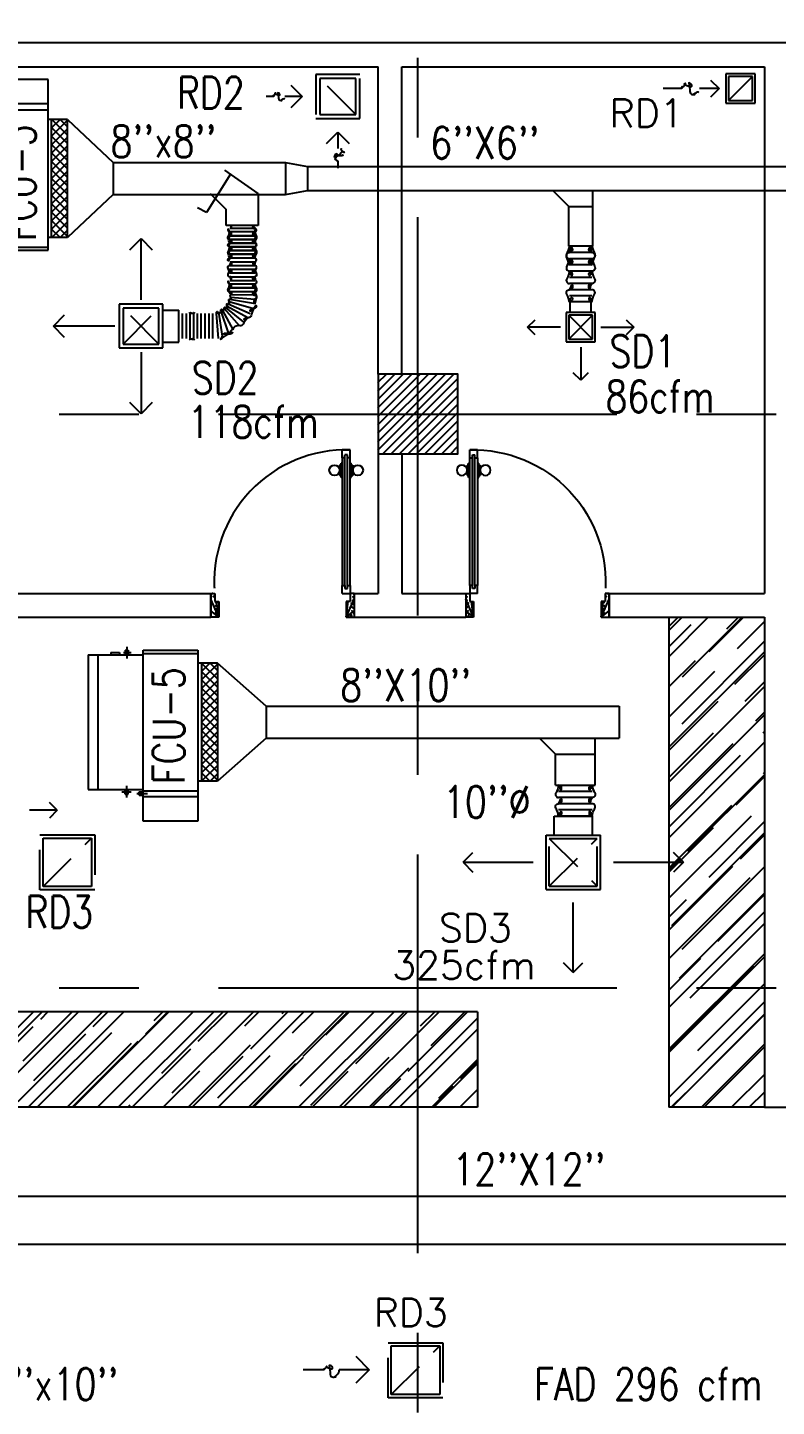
# Model space of a CAD drawing. Extents: x 417866029 to 417866302, y 43498040 to 43498122.
# Drawn here: x 417866052.28 to 417866056.98, y 43498054.86 to 43498063.51 of the extents above; entities that cross this region are included whole.
import ezdxf

# ---------------------------------------------------------------- set-up
doc = ezdxf.new("R2010")
doc.units = 0
doc.header["$MEASUREMENT"] = 0
doc.linetypes.add('CENTERX2', pattern=[4, 2.5, -0.5, 0.5, -0.5])
doc.linetypes.add('HIDDEN', pattern=[0.375, 0.25, -0.125])
doc.layers.get('0').update_dxf_attribs({"linetype": 'CONTINUOUS'})
for name, color, linetype in [('AXES', 11, 'CENTERX2'), ('COL', 7, 'CONTINUOUS'), ('COUNTER', 9, 'CONTINUOUS'), ('DOOR', 9, 'CONTINUOUS'), ('DUCT', 6, 'CONTINUOUS'), ('FCU', 6, 'CONTINUOUS'), ('HAT', 11, 'CONTINUOUS'), ('M-AC-FLEX', 7, 'CONTINUOUS'), ('M-EGU.', 2, 'CONTINUOUS'), ('M-TEXT', 2, 'CONTINUOUS'), ('WALL', 9, 'CONTINUOUS')]:
    doc.layers.add(name, color=color, linetype=linetype)
doc.styles.add('ROMANS', font='ROMANS.shx', dxfattribs={"width": 0.6})

# ---------------------------------------------------------------- blocks, each defined once
blk = doc.blocks.new('DOOR90')
at = {"layer": 'DOOR', "color": 7, "linetype": 'ByBlock'}
for p, q in [((-150, 0), (0, 0)), ((-150, 0), (-150, -25)), ((0, -50), (-113.7, 0)), ((0, -50), (-40.1, 0)), ((0, -50), (0, 0)), ((-1000, -25), (-1050, -25)), ((-1050, -75), (-1050, -25)), ((-1050, -25), (-1050, -75)), ((-1000, -75), (-1050, -75)), ((-1000, -42), (-1020, -42)), ((-1020, -42), (-1020, -58)), ((-1000, -58), (-1020, -58)), ((-1000, -25), (-1000, -42)), ((-1000, -58), (-1000, -75)), ((-877.6, -17.8), (-967.6, -17.8)), ((-967.6, -25), (-967.6, -17.8)), ((-967.6, -75), (-967.6, -82.2)), ((-877.6, -82.2), (-967.6, -82.2)), ((-955, -8.8), (-890.2, -8.8)), ((-955, -17.8), (-955, -8.8)), ((-955, -17.8), (-890.2, -17.8)), ((-955, -82.2), (-890.2, -82.2)), ((-955, -82.2), (-955, -91.2)), ((-890.2, -17.8), (-890.2, -8.8)), ((-890.2, -82.2), (-890.2, -91.2)), ((-877.6, -25), (-877.6, -17.8)), ((-877.6, -75), (-877.6, -82.2)), ((-200, -25), (-150, -25)), ((-200, -42), (-200, -25)), ((-180, -42), (-200, -42)), ((-200, -58), (-180, -58)), ((-200, -75), (-200, -58)), ((-150, -75), (-200, -75)), ((-180, -58), (-180, -42)), ((-150, -25), (-100, -25)), ((-150, -75), (-150, -25)), ((-100, -25), (-100, -50)), ((0, -50), (-100, -36.6)), ((-100, -50), (0, -50)), ((-955, -91.2), (-890.2, -91.2)), ((0, -850), (-113.7, -900)), ((-100, -875), (-100, -850)), ((0, -850), (-100, -863.4)), ((-100, -850), (0, -850)), ((0, -850), (-40.1, -900)), ((0, -850), (0, -900)), ((-150, -875), (-100, -875)), ((-150, -900), (-150, -875)), ((-150, -900), (0, -900)), ((0, -900), (-150, -900))]:
    blk.add_line(p, q, dxfattribs=at)
at = {"layer": 'DOOR', "linetype": 'ByBlock'}
for p, q in [((-200, -25), (-1000, -25)), ((-200, -42), (-1000, -42)), ((-200, -58), (-1000, -58)), ((-1000, -75), (-200, -75))]:
    blk.add_line(p, q, dxfattribs=at)
at = {"layer": 'DOOR', "color": 7, "linetype": 'ByBlock'}
for centre in [(-922.6, 23.5), (-922.6, -123.5)]:
    blk.add_circle(centre, 32.4, dxfattribs=at)
for centre, radius, start, end in [((0, -50), 154.4, 161.10529, 166.28577), ((0, -50), 94.4, 148.01819, 180), ((0, -50), 134.4, 158.15985, 169.28002), ((0, -50), 114.4, 154.08384, 167.37743), ((0, -50), 74.4, 137.77643, 180), ((0, -50), 54.4, 113.20738, 180), ((0, -50), 34.4, 90, 180), ((0, -50), 14.4, 90, 180), ((0, -850), 94.4, 180, 211.98181), ((0, -850), 74.4, 180, 222.22357), ((0, -850), 54.4, 180, 246.79262), ((0, -850), 34.4, 180, 270), ((0, -850), 14.4, 180, 270), ((0, -850), 154.4, 193.71423, 198.89471), ((0, -850), 134.4, 190.71998, 201.84015)]:
    blk.add_arc(centre, radius, start, end, dxfattribs=at)
at = {"layer": 'DOOR', "linetype": 'HIDDEN', "ltscale": 0.5}
blk.add_arc((-222.2, -50), 828.2, 178.27012, 275.00304, dxfattribs=at)
blk = doc.blocks.new('*X42')
at = {"color": 0}
for p, q in [((16890.5, -2466.6), (16943.5, -2413.6)), ((16890.5, -2519.6), (16990.5, -2419.6)), ((16990.5, -2512.5), (16891.6, -2413.6)), ((16990.5, -2459.4), (16944.6, -2413.6)), ((16990.5, -2565.5), (16890.5, -2465.5)), ((16890.5, -2572.6), (16990.5, -2472.6)), ((16990.5, -2618.5), (16890.5, -2518.5)), ((16890.5, -2625.7), (16990.5, -2525.7)), ((16990.5, -2671.6), (16890.5, -2571.6)), ((16890.5, -2678.7), (16990.5, -2578.7)), ((16990.5, -2724.6), (16890.5, -2624.6)), ((16890.5, -2731.7), (16990.5, -2631.7)), ((16990.5, -2777.6), (16890.5, -2677.6)), ((16890.5, -2784.8), (16990.5, -2684.8)), ((16990.5, -2830.7), (16890.5, -2730.7)), ((16890.5, -2837.8), (16990.5, -2737.8)), ((16990.5, -2883.7), (16890.5, -2783.7)), ((16890.5, -2890.8), (16990.5, -2790.8)), ((16990.5, -2936.7), (16890.5, -2836.7)), ((16890.5, -2943.9), (16990.5, -2843.9)), ((16990.5, -2989.8), (16890.5, -2889.8)), ((16890.5, -2996.9), (16990.5, -2896.9)), ((16990.5, -3042.8), (16890.5, -2942.8)), ((16890.5, -3049.9), (16990.5, -2949.9)), ((16990.5, -3095.8), (16890.5, -2995.8)), ((16890.5, -3103), (16990.5, -3003)), ((16990.5, -3148.9), (16890.5, -3048.9)), ((16943.5, -3154.9), (16890.5, -3101.9)), ((16891.5, -3154.9), (16990.5, -3056)), ((16944.6, -3154.9), (16990.5, -3109))]:
    blk.add_line(p, q, dxfattribs=at)
blk = doc.blocks.new('WHE06')
at = {"color": 3}
for p, q in [((689, 621.5), (346.1, 621.5)), ((346.1, 621.5), (346.1, 469.1)), ((689, 469.1), (689, 621.5)), ((212.3, 437.2), (269.1, 437.2)), ((232.1, 452.2), (232.1, 422.2)), ((232.1, 452.2), (252.1, 452.2)), ((242.1, 472.2), (242.1, 399.5)), ((252.1, 452.2), (252.1, 422.2)), ((305, 447.6), (373.3, 447.6)), ((321.1, 457.6), (321.1, 437.6)), ((321.1, 457.6), (346.1, 457.6)), ((321.1, 437.6), (346.1, 437.6)), ((60.3, -422.2), (60.3, 422.2)), ((346.1, 430.4), (689, 430.4)), ((811.2, 370.7), (689, 370.7)), ((711.2, -370.7), (711.2, 370.7)), ((811.2, -370.7), (811.2, 370.7)), ((141.6, -437.2), (141.6, -422.2)), ((196.6, -437.2), (196.6, -422.2)), ((232.1, -452.2), (232.1, -422.2)), ((242.1, -472.2), (242.1, -399.5)), ((252.1, -452.2), (252.1, -422.2)), ((346.1, -430.4), (689, -430.4)), ((811.2, -370.7), (689, -370.7)), ((141.6, -437.2), (196.6, -437.2)), ((221.4, -437.2), (269.1, -437.2)), ((232.1, -452.2), (252.1, -452.2))]:
    blk.add_line(p, q, dxfattribs=at)
at = {"color": 6}
for p, q in [((346.1, 469.1), (346.1, -450.8)), ((689, 469.1), (346.1, 469.1)), ((689, -450.8), (689, 469.1)), ((0, -422.2), (0, 422.2)), ((0, 422.2), (346.1, 422.2)), ((0, -422.2), (346.1, -422.2)), ((346.1, -450.8), (689, -450.8))]:
    blk.add_line(p, q, dxfattribs=at)
at = {"color": 11}
blk.add_blockref('*X42', (-16179.3, 2784.3), dxfattribs=at)
blk = doc.blocks.new('*X103')
at = {"color": 0}
for p, q in [((38539.2, 132672.8), (39016.1, 133149.7)), ((38539.2, 132725.8), (38963.1, 133149.7)), ((38539.2, 132778.9), (38910.1, 133149.7)), ((38539.2, 132831.9), (38857, 133149.7)), ((38539.2, 132884.9), (38804, 133149.7)), ((38539.2, 132938), (38751, 133149.7)), ((38539.2, 132991), (38697.9, 133149.7)), ((38539.2, 133044), (38644.9, 133149.7)), ((38539.2, 133097.1), (38591.9, 133149.7)), ((38569.2, 132649.7), (39039.2, 133119.8)), ((38622.2, 132649.7), (39039.2, 133066.7)), ((38675.2, 132649.7), (39039.2, 133013.7)), ((38728.3, 132649.7), (39039.2, 132960.7)), ((38781.3, 132649.7), (39039.2, 132907.6)), ((38834.3, 132649.7), (39039.2, 132854.6)), ((38887.4, 132649.7), (39039.2, 132801.6)), ((38940.4, 132649.7), (39039.2, 132748.5)), ((38993.4, 132649.7), (39039.2, 132695.5))]:
    blk.add_line(p, q, dxfattribs=at)
blk = doc.blocks.new('COL50')
at = {"layer": 'COL'}
blk.add_lwpolyline([(-250, 250), (-250, -250), (250, -250), (250, 250)], close=True, dxfattribs=at)

msp = doc.modelspace()

# ---------------------------------------------------------------- hatches: boundary and pattern name
at = {"layer": 'COUNTER', "linetype": 'ByBlock'}
h = msp.add_hatch(dxfattribs=at)
h.set_pattern_fill('AR-RROOF', color=11, scale=0.2, angle=45, style=0)
h.set_pattern_definition([(45, (417866015.94447, 43497928.18668), (0.16970563, 0.45254834), [3, -0.4, 1, -0.2]), (45, (417866016.06185, 43497928.44548), (-0.32951176, 0.04666905), [0.6, -0.066, 1.2, -0.15]), (45, (417866015.89497, 43497928.3776), (0.64063874, 0.83014336), [1.6, -0.28, 0.8, -0.2])])
h.paths.add_polyline_path([(417866051.3337, 43498057.3364), (417866051.9337, 43498056.7364), (417866055.1087, 43498056.7364), (417866055.1087, 43498057.3364), (417866052.1822, 43498057.3364), (417866051.9337, 43498057.5849), (417866051.9337, 43498058.6114), (417866051.3337, 43498058.6114)])
h.paths.add_polyline_path([(417866056.9087, 43498059.8114), (417866056.3087, 43498059.8114), (417866056.3087, 43498056.7364), (417866056.9087, 43498056.7364)])

# ---------------------------------------------------------------- linework, layer by layer
at = {"layer": 'AXES'}
for p, q in [((417866054.7337, 43498039.8221), (417866054.7337, 43498118.2996)), ((417866029.4822, 43498061.0864), (417866098.5737, 43498061.0864)), ((417866029.4822, 43498057.4864), (417866098.5737, 43498057.4864))]:
    msp.add_line(p, q, dxfattribs=at)
at = {"layer": 'COUNTER', "linetype": 'ByBlock'}
for p, q in [((417866056.3087, 43498059.8114), (417866056.3087, 43498056.7364)), ((417866055.1087, 43498057.3364), (417866052.1822, 43498057.3364)), ((417866055.1087, 43498057.3364), (417866055.1087, 43498056.7364)), ((417866055.1087, 43498056.7364), (417866051.9337, 43498056.7364)), ((417866056.9087, 43498056.7364), (417866056.3087, 43498056.7364))]:
    msp.add_line(p, q, dxfattribs=at)
at = {"layer": 'DUCT', "linetype": 'ByBlock'}
for p, q in [((417866052.5351, 43498062.9358), (417866052.8215, 43498062.6651)), ((417866052.8215, 43498062.6651), (417866053.9021, 43498062.6651)), ((417866052.8215, 43498062.6651), (417866052.8215, 43498062.4651)), ((417866053.9021, 43498062.6651), (417866053.9021, 43498062.4651)), ((417866053.9021, 43498062.6651), (417866054.0415, 43498062.6401)), ((417866053.5581, 43498062.5912), (417866053.4079, 43498062.3519)), ((417866053.7312, 43498062.47), (417866053.5213, 43498062.617)), ((417866054.0415, 43498062.6401), (417866058.4203, 43498062.6401)), ((417866054.0415, 43498062.6401), (417866054.0415, 43498062.4901)), ((417866053.9021, 43498062.4651), (417866054.0415, 43498062.4901)), ((417866054.0415, 43498062.4901), (417866058.4203, 43498062.4901)), ((417866055.5803, 43498062.4901), (417866055.6803, 43498062.3901)), ((417866055.8303, 43498062.4901), (417866055.8303, 43498062.1396)), ((417866052.8215, 43498062.4651), (417866052.5351, 43498062.1944)), ((417866052.8215, 43498062.4651), (417866053.9021, 43498062.4651)), ((417866053.4312, 43498062.47), (417866053.5312, 43498062.37)), ((417866053.7312, 43498062.47), (417866053.7312, 43498062.27)), ((417866055.6803, 43498062.1396), (417866055.6803, 43498062.3901)), ((417866055.6803, 43498062.3901), (417866055.8303, 43498062.3901)), ((417866053.4079, 43498062.3519), (417866053.3515, 43498062.3807)), ((417866053.4079, 43498062.3519), (417866053.4079, 43498062.3519)), ((417866053.5312, 43498062.27), (417866053.5312, 43498062.37)), ((417866053.7312, 43498062.27), (417866053.5312, 43498062.27)), ((417866055.8303, 43498062.1396), (417866055.6803, 43498062.1396)), ((417866053.7814, 43498059.2533), (417866053.4757, 43498059.524)), ((417866053.7814, 43498059.2533), (417866055.9971, 43498059.2533)), ((417866053.7814, 43498059.2533), (417866053.7814, 43498059.0533)), ((417866055.9971, 43498059.2533), (417866055.9971, 43498059.0533)), ((417866053.7814, 43498059.0533), (417866053.4757, 43498058.7827)), ((417866053.7814, 43498059.0533), (417866055.9971, 43498059.0533)), ((417866050.8114, 43498056.1779), (417866059.9925, 43498056.1779)), ((417866050.8114, 43498055.8779), (417866059.9925, 43498055.8779))]:
    msp.add_line(p, q, dxfattribs=at)
at = {"layer": 'DUCT'}
for p, q in [((417866055.4969, 43498059.0533), (417866055.5969, 43498058.9533)), ((417866055.8469, 43498058.7579), (417866055.8469, 43498059.0533)), ((417866055.5969, 43498058.7579), (417866055.5969, 43498058.9533)), ((417866055.5969, 43498058.9533), (417866055.8469, 43498058.9533)), ((417866055.5969, 43498058.7579), (417866055.8469, 43498058.7579))]:
    msp.add_line(p, q, dxfattribs=at)
at = {"layer": 'M-AC-FLEX', "color": 11}
for p, q in [((417866053.5527, 43498062.2525), (417866053.7097, 43498062.2525)), ((417866053.7099, 43498062.2294), (417866053.5529, 43498062.2294)), ((417866053.5527, 43498062.159), (417866053.7097, 43498062.159)), ((417866053.5527, 43498062.136), (417866053.7097, 43498062.136)), ((417866053.5529, 43498062.206), (417866053.7099, 43498062.206)), ((417866053.7099, 43498062.206), (417866053.5529, 43498062.206)), ((417866053.5529, 43498062.206), (417866053.7099, 43498062.206)), ((417866053.5529, 43498062.1825), (417866053.7099, 43498062.1825)), ((417866053.5529, 43498062.1825), (417866053.7099, 43498062.1825)), ((417866053.7099, 43498062.1825), (417866053.5529, 43498062.1825)), ((417866053.7099, 43498062.159), (417866053.5529, 43498062.159)), ((417866053.7099, 43498062.136), (417866053.5529, 43498062.136)), ((417866053.5527, 43498062.0425), (417866053.7097, 43498062.0425)), ((417866053.5529, 43498062.1125), (417866053.7099, 43498062.1125)), ((417866053.5529, 43498062.1125), (417866053.7099, 43498062.1125)), ((417866053.7099, 43498062.1125), (417866053.5529, 43498062.1125)), ((417866053.5529, 43498062.0891), (417866053.7099, 43498062.0891)), ((417866053.7099, 43498062.0891), (417866053.5529, 43498062.0891)), ((417866053.5529, 43498062.0891), (417866053.7099, 43498062.0891)), ((417866053.7099, 43498062.0656), (417866053.5529, 43498062.0656)), ((417866055.8258, 43498062.1006), (417866055.6848, 43498062.1006)), ((417866055.8258, 43498062.0616), (417866055.6848, 43498062.0616)), ((417866053.5527, 43498062.0191), (417866053.7097, 43498062.0191)), ((417866053.5527, 43498061.9956), (417866053.7097, 43498061.9956)), ((417866053.5527, 43498061.9956), (417866053.7097, 43498061.9956)), ((417866053.5527, 43498061.9956), (417866053.7097, 43498061.9956)), ((417866053.5527, 43498061.9956), (417866053.7097, 43498061.9956)), ((417866053.5527, 43498061.9722), (417866053.7097, 43498061.9722)), ((417866053.5527, 43498061.9722), (417866053.7097, 43498061.9722)), ((417866053.5527, 43498061.9722), (417866053.7097, 43498061.9722)), ((417866053.5527, 43498061.9722), (417866053.7097, 43498061.9722)), ((417866055.8258, 43498062.0226), (417866055.6848, 43498062.0226)), ((417866055.8258, 43498061.9836), (417866055.6848, 43498061.9836)), ((417866053.5527, 43498061.9487), (417866053.7097, 43498061.9487)), ((417866053.5527, 43498061.9252), (417866053.7097, 43498061.9252)), ((417866053.7099, 43498061.9022), (417866053.5529, 43498061.9022)), ((417866053.5529, 43498061.8787), (417866053.7099, 43498061.8787)), ((417866053.7099, 43498061.8787), (417866053.5529, 43498061.8787)), ((417866055.8258, 43498061.9446), (417866055.6848, 43498061.9446)), ((417866055.8258, 43498061.9062), (417866055.6848, 43498061.9062)), ((417866055.8258, 43498061.9062), (417866055.6848, 43498061.9062)), ((417866055.8258, 43498061.8672), (417866055.6848, 43498061.8672)), ((417866055.8258, 43498061.8672), (417866055.6848, 43498061.8672)), ((417866053.5441, 43498061.7792), (417866053.682, 43498061.7185)), ((417866053.5495, 43498061.7938), (417866053.7025, 43498061.748)), ((417866053.5525, 43498061.8084), (417866053.7138, 43498061.7814)), ((417866053.5529, 43498061.8553), (417866053.7099, 43498061.8553)), ((417866053.5575, 43498061.8208), (417866053.7099, 43498061.8083)), ((417866053.7099, 43498061.8318), (417866053.5595, 43498061.8339)), ((417866055.8258, 43498061.8289), (417866055.6848, 43498061.8289)), ((417866055.8258, 43498061.7899), (417866055.6848, 43498061.7899)), ((417866053.2337, 43498061.5602), (417866053.2337, 43498061.7172)), ((417866053.2572, 43498061.5602), (417866053.2572, 43498061.7172)), ((417866053.2807, 43498061.5602), (417866053.2807, 43498061.7172)), ((417866053.3041, 43498061.5602), (417866053.3041, 43498061.7172)), ((417866053.3041, 43498061.5602), (417866053.3041, 43498061.7172)), ((417866053.3276, 43498061.5602), (417866053.3276, 43498061.7172)), ((417866053.3276, 43498061.5602), (417866053.3276, 43498061.7172)), ((417866053.3511, 43498061.5602), (417866053.3511, 43498061.7172)), ((417866053.3745, 43498061.5602), (417866053.3745, 43498061.7172)), ((417866053.3976, 43498061.7174), (417866053.3976, 43498061.5604)), ((417866053.421, 43498061.7174), (417866053.421, 43498061.5604)), ((417866053.4445, 43498061.7174), (417866053.4445, 43498061.5604)), ((417866053.468, 43498061.7174), (417866053.48, 43498061.5612)), ((417866053.4835, 43498061.7251), (417866053.5056, 43498061.5752)), ((417866053.4963, 43498061.7323), (417866053.5447, 43498061.5897)), ((417866053.5057, 43498061.7403), (417866053.575, 43498061.6139)), ((417866053.5174, 43498061.7484), (417866053.6124, 43498061.6426)), ((417866053.5286, 43498061.7542), (417866053.6365, 43498061.6661)), ((417866053.5369, 43498061.764), (417866053.6665, 43498061.6919)), ((417866055.8274, 43498058.7189), (417866055.6164, 43498058.7189)), ((417866055.8274, 43498058.6806), (417866055.6164, 43498058.6806)), ((417866055.8274, 43498058.6806), (417866055.6164, 43498058.6806)), ((417866055.8274, 43498058.6416), (417866055.6164, 43498058.6416)), ((417866055.8274, 43498058.6416), (417866055.6164, 43498058.6416)), ((417866055.8274, 43498058.6033), (417866055.6164, 43498058.6033)), ((417866055.8274, 43498058.5643), (417866055.6164, 43498058.5643))]:
    msp.add_line(p, q, dxfattribs=at)
at = {"layer": 'M-AC-FLEX'}
for points in [[(417866053.5529, 43498062.2294, -0.999838), (417866053.5525, 43498062.2525)], [(417866053.5529, 43498062.2294, -1), (417866053.5529, 43498062.206, 1), (417866053.5529, 43498062.1825)], [(417866053.5629, 43498062.27, -0.574233), (417866053.5527, 43498062.2525, 0.008922), (417866053.5523, 43498062.2525)], [(417866053.5525, 43498062.2294, 0.004461), (417866053.5527, 43498062.2294)], [(417866053.6995, 43498062.27, 0.574233), (417866053.7097, 43498062.2525, -1.018005), (417866053.7097, 43498062.2294)], [(417866053.7099, 43498062.206, -1), (417866053.7099, 43498062.2294)], [(417866053.7099, 43498062.2294, 1), (417866053.7099, 43498062.206, -1), (417866053.7099, 43498062.1825)], [(417866053.5529, 43498062.206, 1), (417866053.5529, 43498062.1825)], [(417866053.5529, 43498062.1825, -1), (417866053.5529, 43498062.206)], [(417866053.5529, 43498062.159, 1), (417866053.5529, 43498062.1825, -1), (417866053.5529, 43498062.206)], [(417866053.5529, 43498062.136, -0.999838), (417866053.5525, 43498062.159)], [(417866053.5529, 43498062.159, 0.999838), (417866053.5525, 43498062.136)], [(417866053.5529, 43498062.136, -1), (417866053.5529, 43498062.1125, 1), (417866053.5529, 43498062.0891)], [(417866053.5527, 43498062.1825, -0.998256), (417866053.5527, 43498062.159, 0.008922), (417866053.5523, 43498062.159)], [(417866053.5527, 43498062.1125, 0.998256), (417866053.5527, 43498062.136, -0.008922), (417866053.5523, 43498062.136)], [(417866053.5525, 43498062.159, -0.004461), (417866053.5527, 43498062.159)], [(417866053.5525, 43498062.136, 0.004461), (417866053.5527, 43498062.136)], [(417866053.7097, 43498062.1825, 0.998256), (417866053.7097, 43498062.159, -1.018005), (417866053.7097, 43498062.136)], [(417866053.7097, 43498062.1125, -0.998256), (417866053.7097, 43498062.136, 1.018005), (417866053.7097, 43498062.159)], [(417866053.7099, 43498062.159, -1), (417866053.7099, 43498062.1825, 1), (417866053.7099, 43498062.206)], [(417866053.7099, 43498062.1825, 1), (417866053.7099, 43498062.159)], [(417866053.7099, 43498062.1125, -1), (417866053.7099, 43498062.136)], [(417866053.7099, 43498062.136, 1), (417866053.7099, 43498062.1125, -1), (417866053.7099, 43498062.0891)], [(417866053.7099, 43498062.206, -1), (417866053.7099, 43498062.1825)], [(417866053.7099, 43498062.1825, 1), (417866053.7099, 43498062.206)], [(417866053.7099, 43498062.1825, 1), (417866053.7099, 43498062.206)], [(417866053.7099, 43498062.206, -1), (417866053.7099, 43498062.1825)], [(417866055.6848, 43498062.1396, -1), (417866055.6848, 43498062.1006, 1), (417866055.6848, 43498062.0616)], [(417866055.6848, 43498062.1006, 1), (417866055.6848, 43498062.1396, -0.000001), (417866055.6848, 43498062.1396, -0.000001)], [(417866055.8258, 43498062.1396, 1), (417866055.8258, 43498062.1006, -1), (417866055.8258, 43498062.0616)], [(417866055.8258, 43498062.1006, -1), (417866055.8258, 43498062.1396, 0.017399), (417866055.8272, 43498062.1396, 0.017399)], [(417866053.5527, 43498061.9722, 1), (417866053.5527, 43498061.9956, -1), (417866053.5527, 43498062.0191, 1), (417866053.5527, 43498062.0425, -0.008922), (417866053.5523, 43498062.0425, -0.008922)], [(417866053.5529, 43498062.0891, -1), (417866053.5529, 43498062.1125)], [(417866053.5529, 43498062.0656, 1), (417866053.5529, 43498062.0891, -1), (417866053.5529, 43498062.1125)], [(417866053.5529, 43498062.1125, 1), (417866053.5529, 43498062.0891)], [(417866053.5529, 43498062.0656, 0.999838), (417866053.5525, 43498062.0425)], [(417866053.5525, 43498062.0656, -0.004461), (417866053.5527, 43498062.0656)], [(417866053.7097, 43498061.9722, -1), (417866053.7097, 43498061.9956, 1), (417866053.7097, 43498062.0191, -1), (417866053.7097, 43498062.0425, 1.018005), (417866053.7097, 43498062.0656)], [(417866053.7099, 43498062.0656, -1), (417866053.7099, 43498062.0891, 1), (417866053.7099, 43498062.1125)], [(417866053.7099, 43498062.0891, 1), (417866053.7099, 43498062.0656)], [(417866053.7099, 43498062.0891, 1), (417866053.7099, 43498062.1125)], [(417866053.7099, 43498062.1125, -1), (417866053.7099, 43498062.0891)], [(417866053.7099, 43498062.1125, -1), (417866053.7099, 43498062.0891)], [(417866053.7099, 43498062.0891, 1), (417866053.7099, 43498062.1125)], [(417866055.6848, 43498062.0226, 1), (417866055.6848, 43498062.0616, -1), (417866055.6848, 43498062.1006)], [(417866055.6848, 43498062.0616, -1), (417866055.6848, 43498062.0226, 1), (417866055.6848, 43498061.9836, -1), (417866055.6848, 43498061.9446, 1.018005), (417866055.6848, 43498061.9062)], [(417866055.8258, 43498062.0226, -1), (417866055.8258, 43498062.0616, 1), (417866055.8258, 43498062.1006)], [(417866055.8258, 43498062.0616, 1), (417866055.8258, 43498062.0226, -1), (417866055.8258, 43498061.9836, 1), (417866055.8258, 43498061.9446, -1.018005), (417866055.8258, 43498061.9062)], [(417866053.5527, 43498061.9722, 1), (417866053.5527, 43498061.9956, -0.67797), (417866053.5446, 43498062.0159, -0.67797)], [(417866053.5527, 43498061.9956, -1), (417866053.5527, 43498061.9722, 1), (417866053.5527, 43498061.9487, -1), (417866053.5527, 43498061.9252, 0.008922), (417866053.5523, 43498061.9252, 0.008922)], [(417866053.5527, 43498061.9956, -1), (417866053.5527, 43498061.9722, 0.67797), (417866053.5446, 43498061.9519, 0.67797)], [(417866053.5527, 43498061.9722, 1), (417866053.5527, 43498061.9956, -0.204245), (417866053.5442, 43498061.9992, -0.204245)], [(417866053.5442, 43498061.9992, 0.204245), (417866053.5527, 43498061.9956)], [(417866053.5527, 43498061.9722, 1), (417866053.5527, 43498061.9956, -0.204245), (417866053.5442, 43498061.9992, -0.204245)], [(417866053.5442, 43498061.9992, 0.204245), (417866053.5527, 43498061.9956)], [(417866053.5527, 43498061.9956, -1), (417866053.5527, 43498061.9722, 0.204245), (417866053.5442, 43498061.9686, 0.204245)], [(417866053.5527, 43498061.9956, -1), (417866053.5527, 43498061.9722, 0.204245), (417866053.5442, 43498061.9686, 0.204245)], [(417866053.5442, 43498061.9686, -0.204245), (417866053.5527, 43498061.9722)], [(417866053.5442, 43498061.9686, -0.204245), (417866053.5527, 43498061.9722)], [(417866053.7097, 43498061.9722, -1), (417866053.7097, 43498061.9956, 0.67797), (417866053.7178, 43498062.0159, 0.67797)], [(417866053.7097, 43498061.9722, -1), (417866053.7097, 43498061.9956, 0.204245), (417866053.7182, 43498061.9992, 0.204245)], [(417866053.7097, 43498061.9722, -1), (417866053.7097, 43498061.9956, 0.204245), (417866053.7182, 43498061.9992, 0.204245)], [(417866053.7097, 43498061.9956, 1), (417866053.7097, 43498061.9722, -1), (417866053.7097, 43498061.9487, 1), (417866053.7097, 43498061.9252, -1.018005), (417866053.7097, 43498061.9022)], [(417866053.7097, 43498061.9956, 1), (417866053.7097, 43498061.9722, -0.204245), (417866053.7182, 43498061.9686, -0.204245)], [(417866053.7097, 43498061.9956, 1), (417866053.7097, 43498061.9722, -0.204245), (417866053.7182, 43498061.9686, -0.204245)], [(417866053.7097, 43498061.9956, 1), (417866053.7097, 43498061.9722, -0.67797), (417866053.7178, 43498061.9519, -0.67797)], [(417866053.7182, 43498061.9992, -0.204245), (417866053.7097, 43498061.9956)], [(417866053.7182, 43498061.9992, -0.204245), (417866053.7097, 43498061.9956)], [(417866053.7182, 43498061.9686, 0.204245), (417866053.7097, 43498061.9722)], [(417866053.7182, 43498061.9686, 0.204245), (417866053.7097, 43498061.9722)], [(417866053.5529, 43498061.9022, -0.999838), (417866053.5525, 43498061.9252)], [(417866053.5529, 43498061.9022, -1), (417866053.5529, 43498061.8787, 1), (417866053.5529, 43498061.8553)], [(417866053.5595, 43498061.8339, 0.736653), (417866053.5529, 43498061.8553, -1), (417866053.5529, 43498061.8787)], [(417866053.5529, 43498061.8787, 1), (417866053.5529, 43498061.8553)], [(417866053.5525, 43498061.9022, 0.004461), (417866053.5527, 43498061.9022)], [(417866053.7099, 43498061.8787, -1), (417866053.7099, 43498061.9022)], [(417866053.7099, 43498061.9022, 1), (417866053.7099, 43498061.8787, -1), (417866053.7099, 43498061.8553)], [(417866053.7099, 43498061.8318, -1), (417866053.7099, 43498061.8553, 1), (417866053.7099, 43498061.8787)], [(417866053.7099, 43498061.8787, -1), (417866053.7099, 43498061.8553)], [(417866053.7099, 43498061.8553, 1), (417866053.7099, 43498061.8787)], [(417866055.6848, 43498061.7899, 1), (417866055.6848, 43498061.8289, -1.018005), (417866055.6848, 43498061.8672)], [(417866055.8258, 43498061.7899, -1), (417866055.8258, 43498061.8289, 1.018005), (417866055.8258, 43498061.8672)], [(417866053.5369, 43498061.764, -0.850272), (417866053.541, 43498061.7798, 1.072461), (417866053.5479, 43498061.7947)], [(417866053.5479, 43498061.7947, -0.78893), (417866053.5532, 43498061.8084, 1.030272), (417866053.5575, 43498061.8208)], [(417866053.5529, 43498061.8553, -0.606794), (417866053.5625, 43498061.8368, -0.606794)], [(417866053.5575, 43498061.8208, -0.635837), (417866053.5595, 43498061.8339, -0.724161)], [(417866053.7099, 43498061.8553, 1), (417866053.7099, 43498061.8318, -1), (417866053.7099, 43498061.8083)], [(417866053.7099, 43498061.8553, 0.606794), (417866053.7003, 43498061.8368, 0.606794)], [(417866053.7025, 43498061.748, 0.665042), (417866053.7138, 43498061.7814)], [(417866053.7135, 43498061.7814, -0.575939), (417866053.7099, 43498061.8083, 1), (417866053.7099, 43498061.8318)], [(417866053.2337, 43498061.7172, -1.018005), (417866053.2568, 43498061.7172)], [(417866053.3276, 43498061.7172, -1), (417866053.3041, 43498061.7172, 1), (417866053.2807, 43498061.7172, -1), (417866053.2572, 43498061.7172, 1.018005), (417866053.2342, 43498061.7172)], [(417866053.3276, 43498061.7172, -1), (417866053.3041, 43498061.7172, 0.204245), (417866053.3005, 43498061.7257, 0.204245)], [(417866053.3005, 43498061.7257, -0.204245), (417866053.3041, 43498061.7172)], [(417866053.3041, 43498061.7172, 1), (417866053.3276, 43498061.7172, -1), (417866053.3511, 43498061.7172, 1), (417866053.3745, 43498061.7172, -1.018005), (417866053.3976, 43498061.7172)], [(417866053.3041, 43498061.7172, 1), (417866053.3276, 43498061.7172, -0.204245), (417866053.3312, 43498061.7257, -0.204245)], [(417866053.3312, 43498061.7257, 0.204245), (417866053.3276, 43498061.7172)], [(417866053.3976, 43498061.7174, 1), (417866053.421, 43498061.7174, -1), (417866053.4445, 43498061.7174)], [(417866053.421, 43498061.7174, -1), (417866053.3976, 43498061.7174)], [(417866053.4445, 43498061.7174, 1), (417866053.421, 43498061.7174)], [(417866053.4445, 43498061.7174, 0.987495), (417866053.468, 43498061.7171, 0.606794)], [(417866053.468, 43498061.7171, -0.879519), (417866053.4835, 43498061.7251, 1.034976), (417866053.4963, 43498061.7323)], [(417866053.4963, 43498061.7323, -1.125229), (417866053.5057, 43498061.7403, 1.12511), (417866053.5167, 43498061.7497, 0.893954)], [(417866053.5167, 43498061.7497, -0.698197), (417866053.5286, 43498061.7542, 1.180405), (417866053.5369, 43498061.764)], [(417866053.7025, 43498061.748, 0.652763), (417866053.682, 43498061.7185, -0.764077), (417866053.6665, 43498061.6919, 0.428567), (417866053.6365, 43498061.6661, -0.696093), (417866053.6124, 43498061.6426)], [(417866053.5447, 43498061.5897, 0.604437), (417866053.575, 43498061.6139, -0.497993), (417866053.6124, 43498061.6426)], [(417866053.2568, 43498061.5604, -0.999838), (417866053.2337, 43498061.56)], [(417866053.2337, 43498061.5602, 0.008922), (417866053.2337, 43498061.5598)], [(417866053.2342, 43498061.5604, 0.999838), (417866053.2572, 43498061.56)], [(417866053.3276, 43498061.5602, 1), (417866053.3041, 43498061.5602, -1), (417866053.2807, 43498061.5602, 1), (417866053.2572, 43498061.5602, -0.008922), (417866053.2572, 43498061.5598, -0.008922)], [(417866053.3276, 43498061.5602, 1), (417866053.3041, 43498061.5602, -0.204245), (417866053.3005, 43498061.5517, -0.204245)], [(417866053.3005, 43498061.5517, 0.204245), (417866053.3041, 43498061.5602)], [(417866053.3041, 43498061.5602, -1), (417866053.3276, 43498061.5602, 1), (417866053.3511, 43498061.5602, -1), (417866053.3745, 43498061.5602, 0.008922), (417866053.3745, 43498061.5598, 0.008922)], [(417866053.3041, 43498061.5602, -1), (417866053.3276, 43498061.5602, 0.204245), (417866053.3312, 43498061.5517, 0.204245)], [(417866053.3312, 43498061.5517, -0.204245), (417866053.3276, 43498061.5602)], [(417866053.3976, 43498061.5604, -0.999838), (417866053.3745, 43498061.56)], [(417866053.3976, 43498061.5604, -1), (417866053.421, 43498061.5604, 1), (417866053.4445, 43498061.5604)], [(417866053.3976, 43498061.56, 0.004461), (417866053.3976, 43498061.5602)], [(417866053.48, 43498061.5612, 0.661578), (417866053.4445, 43498061.5604, -1), (417866053.421, 43498061.5604)], [(417866053.5448, 43498061.5893, 0.562442), (417866053.5056, 43498061.5752, -0.803591), (417866053.48, 43498061.5612)], [(417866055.6164, 43498058.7579, 0.000219), (417866055.6164, 43498058.7579, -1), (417866055.6164, 43498058.7189, 1.018005), (417866055.6164, 43498058.6806)], [(417866055.8274, 43498058.7579, 1), (417866055.8274, 43498058.7189, -1.018005), (417866055.8274, 43498058.6806)], [(417866055.6164, 43498058.5643, 1), (417866055.6164, 43498058.6033, -1.018005), (417866055.6164, 43498058.6416)], [(417866055.8274, 43498058.5643, -1), (417866055.8274, 43498058.6033, 1.018005), (417866055.8274, 43498058.6416)]]:
    msp.add_lwpolyline(points, format="xyb", dxfattribs=at)
for centre, start, end in [((417866055.6849, 43498061.8867), 298.43137, 90.01777), ((417866055.6849, 43498061.8867), 298.43137, 90.01777), ((417866055.6849, 43498061.8867), 269.98223, 61.56863), ((417866055.6849, 43498061.8867), 269.98223, 61.56863), ((417866055.8258, 43498061.8867), 90, 241.56864), ((417866055.8258, 43498061.8867), 118.43136, 270), ((417866055.6164, 43498058.6611), 298.43137, 90.01777), ((417866055.6164, 43498058.6611), 298.43137, 90.01777), ((417866055.6164, 43498058.6611), 269.98223, 61.56863), ((417866055.6164, 43498058.6611), 269.98223, 61.56863), ((417866055.8274, 43498058.6611), 90, 241.56864), ((417866055.8274, 43498058.6611), 118.43136, 270)]:
    msp.add_arc(centre, 0.0195, start, end, dxfattribs=at)
at = {"layer": 'M-EGU.', "linetype": 'HIDDEN'}
for p, q in [((417866054.0942, 43498063.217), (417866054.0942, 43498062.942)), ((417866054.3692, 43498063.217), (417866054.0942, 43498063.217)), ((417866054.3442, 43498062.967), (417866054.1192, 43498063.192)), ((417866054.3692, 43498062.942), (417866054.3692, 43498063.217)), ((417866056.6672, 43498063.2216), (417866056.6672, 43498063.0383)), ((417866056.8506, 43498063.2216), (417866056.6672, 43498063.2216)), ((417866056.6839, 43498063.055), (417866056.8339, 43498063.205)), ((417866056.8506, 43498063.0383), (417866056.8506, 43498063.2216)), ((417866056.6672, 43498063.0383), (417866056.8506, 43498063.0383)), ((417866054.0942, 43498062.942), (417866054.3692, 43498062.942)), ((417866052.8837, 43498061.7512), (417866052.8837, 43498061.5262)), ((417866052.8837, 43498061.5262), (417866053.1087, 43498061.7512)), ((417866053.1087, 43498061.5262), (417866052.8837, 43498061.7512)), ((417866053.1087, 43498061.7512), (417866052.8837, 43498061.7512)), ((417866053.1087, 43498061.5262), (417866053.1087, 43498061.7512)), ((417866055.6803, 43498061.7066), (417866055.6803, 43498061.5566)), ((417866055.8303, 43498061.7066), (417866055.6803, 43498061.5566)), ((417866055.8303, 43498061.5566), (417866055.6803, 43498061.7066)), ((417866055.8303, 43498061.7066), (417866055.6803, 43498061.7066)), ((417866055.8303, 43498061.5566), (417866055.8303, 43498061.7066)), ((417866052.8837, 43498061.5262), (417866053.1087, 43498061.5262)), ((417866055.6803, 43498061.5566), (417866055.8303, 43498061.5566)), ((417866052.3613, 43498058.1015), (417866052.3613, 43498058.4463)), ((417866052.3613, 43498058.4463), (417866052.7061, 43498058.4463)), ((417866052.3813, 43498058.1215), (417866052.6861, 43498058.4263)), ((417866052.7061, 43498058.4463), (417866052.7061, 43498058.1015)), ((417866055.5583, 43498058.1235), (417866055.8591, 43498058.4243)), ((417866055.5583, 43498058.4243), (417866055.8591, 43498058.1235)), ((417866055.5583, 43498058.1235), (417866055.5583, 43498058.4243)), ((417866055.5583, 43498058.4243), (417866055.8591, 43498058.4243)), ((417866055.8591, 43498058.1235), (417866055.8591, 43498058.4243)), ((417866052.7061, 43498058.1015), (417866052.3613, 43498058.1015)), ((417866055.5583, 43498058.1235), (417866055.8591, 43498058.1235)), ((417866054.5463, 43498054.914), (417866054.5463, 43498055.2588)), ((417866054.5463, 43498055.2588), (417866054.8911, 43498055.2588)), ((417866054.5663, 43498054.934), (417866054.8711, 43498055.2388)), ((417866054.8911, 43498055.2588), (417866054.8911, 43498054.914)), ((417866054.8911, 43498054.914), (417866054.5463, 43498054.914))]:
    msp.add_line(p, q, dxfattribs=at)
at = {"layer": 'M-EGU.'}
for p, q in [((417866054.1192, 43498063.192), (417866054.1192, 43498062.967)), ((417866054.3442, 43498063.192), (417866054.1192, 43498063.192)), ((417866054.3442, 43498062.967), (417866054.3442, 43498063.192)), ((417866056.5705, 43498063.1821), (417866056.6235, 43498063.1291)), ((417866056.6839, 43498063.205), (417866056.6839, 43498063.055)), ((417866056.8339, 43498063.205), (417866056.6839, 43498063.205)), ((417866056.8339, 43498063.055), (417866056.8339, 43498063.205)), ((417866053.8247, 43498063.0795), (417866053.7817, 43498063.0795)), ((417866054.0067, 43498063.0795), (417866053.8998, 43498063.0795)), ((417866053.936, 43498063.1502), (417866054.0067, 43498063.0795)), ((417866054.0067, 43498063.0795), (417866053.936, 43498063.0087)), ((417866056.3884, 43498063.1291), (417866056.2731, 43498063.1291)), ((417866056.6235, 43498063.1291), (417866056.5011, 43498063.1291)), ((417866056.6235, 43498063.1291), (417866056.5705, 43498063.0761)), ((417866056.6839, 43498063.055), (417866056.8339, 43498063.055)), ((417866054.1192, 43498062.967), (417866054.3442, 43498062.967)), ((417866054.161, 43498062.7837), (417866054.2317, 43498062.8545)), ((417866054.2317, 43498062.8545), (417866054.2317, 43498062.7534)), ((417866054.2317, 43498062.8545), (417866054.3024, 43498062.7837)), ((417866054.2317, 43498062.6738), (417866054.2317, 43498062.6295)), ((417866052.9255, 43498062.118), (417866052.9962, 43498062.1887)), ((417866052.9962, 43498061.8025), (417866052.9962, 43498062.1887)), ((417866052.9962, 43498062.1887), (417866053.067, 43498062.118)), ((417866055.6887, 43498061.7233), (417866055.6887, 43498061.7899)), ((417866055.822, 43498061.7899), (417866055.6887, 43498061.7899)), ((417866055.822, 43498061.7233), (417866055.822, 43498061.7899)), ((417866052.4462, 43498061.6387), (417866052.517, 43498061.7094)), ((417866053.1337, 43498061.7762), (417866052.8587, 43498061.7762)), ((417866052.8587, 43498061.7762), (417866052.8587, 43498061.5012)), ((417866053.1337, 43498061.5012), (417866053.1337, 43498061.7762)), ((417866053.1337, 43498061.7387), (417866053.2337, 43498061.7387)), ((417866053.2337, 43498061.5387), (417866053.2337, 43498061.7387)), ((417866055.6637, 43498061.7233), (417866055.6637, 43498061.5399)), ((417866055.847, 43498061.7233), (417866055.6637, 43498061.7233)), ((417866055.847, 43498061.5399), (417866055.847, 43498061.7233)), ((417866052.8324, 43498061.6387), (417866052.4462, 43498061.6387)), ((417866052.517, 43498061.568), (417866052.4462, 43498061.6387)), ((417866055.422, 43498061.6316), (417866055.4692, 43498061.6787)), ((417866055.6295, 43498061.6316), (417866055.422, 43498061.6316)), ((417866055.4692, 43498061.5844), (417866055.422, 43498061.6316)), ((417866055.8812, 43498061.6316), (417866056.0887, 43498061.6316)), ((417866056.0415, 43498061.6787), (417866056.0887, 43498061.6316)), ((417866056.0887, 43498061.6316), (417866056.0415, 43498061.5844)), ((417866053.1337, 43498061.5387), (417866053.2337, 43498061.5387)), ((417866055.6637, 43498061.5399), (417866055.847, 43498061.5399)), ((417866052.8587, 43498061.5012), (417866053.1337, 43498061.5012)), ((417866052.9962, 43498061.4749), (417866052.9962, 43498061.0887)), ((417866055.7553, 43498061.5057), (417866055.7553, 43498061.2983)), ((417866055.7553, 43498061.2983), (417866055.7082, 43498061.3454)), ((417866055.8025, 43498061.3454), (417866055.7553, 43498061.2983)), ((417866052.9962, 43498061.0887), (417866052.9255, 43498061.1594)), ((417866053.067, 43498061.1594), (417866052.9962, 43498061.0887)), ((417866052.471, 43498058.6003), (417866052.297, 43498058.6003)), ((417866052.471, 43498058.6003), (417866052.4222, 43498058.6492)), ((417866052.471, 43498058.6003), (417866052.4222, 43498058.5514)), ((417866055.5887, 43498058.5643), (417866055.8287, 43498058.5643)), ((417866055.5887, 43498058.4443), (417866055.5887, 43498058.5643)), ((417866055.8287, 43498058.4443), (417866055.8287, 43498058.5643)), ((417866052.3813, 43498058.1215), (417866052.3813, 43498058.4263)), ((417866052.3813, 43498058.4263), (417866052.6861, 43498058.4263)), ((417866052.6861, 43498058.4263), (417866052.6861, 43498058.1215)), ((417866055.5383, 43498058.1035), (417866055.5383, 43498058.4443)), ((417866055.5383, 43498058.4443), (417866055.8791, 43498058.4443)), ((417866055.8791, 43498058.1035), (417866055.8791, 43498058.4443)), ((417866055.0175, 43498058.2739), (417866055.0786, 43498058.335)), ((417866056.3999, 43498058.2739), (417866056.3388, 43498058.335)), ((417866055.0175, 43498058.2739), (417866055.4563, 43498058.2739)), ((417866055.0175, 43498058.2739), (417866055.0786, 43498058.2128)), ((417866055.9611, 43498058.2739), (417866056.3999, 43498058.2739)), ((417866056.3999, 43498058.2739), (417866056.3388, 43498058.2128)), ((417866052.6861, 43498058.1215), (417866052.3813, 43498058.1215)), ((417866055.5383, 43498058.1035), (417866055.8791, 43498058.1035)), ((417866055.7087, 43498057.5827), (417866055.7087, 43498058.0215)), ((417866055.7087, 43498057.5827), (417866055.6476, 43498057.6438)), ((417866055.7087, 43498057.5827), (417866055.7698, 43498057.6438)), ((417866054.5663, 43498054.934), (417866054.5663, 43498055.2388)), ((417866054.5663, 43498055.2388), (417866054.8711, 43498055.2388)), ((417866054.8711, 43498055.2388), (417866054.8711, 43498054.934)), ((417866054.3437, 43498055.1745), (417866054.4286, 43498055.0896)), ((417866054.1445, 43498055.0896), (417866054.0144, 43498055.0896)), ((417866054.4286, 43498055.0896), (417866054.2401, 43498055.0896)), ((417866054.4286, 43498055.0896), (417866054.3437, 43498055.0048)), ((417866054.8711, 43498054.934), (417866054.5663, 43498054.934))]:
    msp.add_line(p, q, dxfattribs=at)
for points in [[(417866056.3884, 43498063.1291, -0.187862), (417866056.4054, 43498063.1567, -0.202645), (417866056.4348, 43498063.1642, -0.616915), (417866056.4469, 43498063.1266, 0.668708), (417866056.4613, 43498063.0912, 0.194285), (417866056.4882, 43498063.1018, 0.186051), (417866056.5011, 43498063.1291)], [(417866053.8247, 43498063.0795, -0.187862), (417866053.8361, 43498063.0979, -0.202645), (417866053.8556, 43498063.1028, -0.616915), (417866053.8637, 43498063.0778, 0.668708), (417866053.8733, 43498063.0542, 0.194285), (417866053.8912, 43498063.0613, 0.186051), (417866053.8998, 43498063.0795)], [(417866054.2317, 43498062.6738, -0.1324), (417866054.2156, 43498062.6849, -0.15664), (417866054.2093, 43498062.7003, -0.736612), (417866054.2407, 43498062.7129, 0.774232), (417866054.2711, 43498062.7269, 0.203349), (417866054.2574, 43498062.7479, 0.193808), (417866054.2317, 43498062.7534)], [(417866054.1445, 43498055.0896, -0.1324), (417866054.1579, 43498055.1089, -0.15664), (417866054.1764, 43498055.1166, -0.736612), (417866054.1915, 43498055.0788, 0.774232), (417866054.2082, 43498055.0423, 0.203349), (417866054.2335, 43498055.0588, 0.193808), (417866054.2401, 43498055.0896)]]:
    msp.add_lwpolyline(points, format="xyb", dxfattribs=at)
at = {"layer": 'WALL'}
for p, q in [((417866059.6087, 43498063.4164), (417866049.9837, 43498063.4164)), ((417866051.4837, 43498063.2664), (417866054.4837, 43498063.2664)), ((417866054.4837, 43498061.3364), (417866054.4837, 43498063.2664)), ((417866054.6337, 43498061.3364), (417866054.6337, 43498063.2664)), ((417866054.6337, 43498063.2664), (417866056.9087, 43498063.2664)), ((417866056.9087, 43498063.2664), (417866056.9087, 43498059.9614)), ((417866054.4837, 43498060.8364), (417866054.4837, 43498059.9614)), ((417866054.6337, 43498060.8364), (417866054.6337, 43498059.9614)), ((417866051.4837, 43498059.9614), (417866053.4337, 43498059.9614)), ((417866054.3337, 43498059.9614), (417866054.3337, 43498059.8114)), ((417866054.3337, 43498059.9614), (417866054.4837, 43498059.9614)), ((417866054.6337, 43498059.9614), (417866055.0337, 43498059.9614)), ((417866055.0337, 43498059.9614), (417866055.0337, 43498059.8114)), ((417866055.9337, 43498059.9614), (417866055.9337, 43498059.8114)), ((417866055.9337, 43498059.9614), (417866056.9087, 43498059.9614)), ((417866054.3337, 43498059.8114), (417866055.0337, 43498059.8114)), ((417866055.9337, 43498059.8114), (417866056.9087, 43498059.8114)), ((417866056.9087, 43498059.8114), (417866056.9087, 43498056.7364)), ((417866056.9087, 43498056.7364), (417866058.4087, 43498056.7364))]:
    msp.add_line(p, q, dxfattribs=at)
at = {"layer": 'WALL', "linetype": 'ByBlock'}
for p in [(417866053.4337, 43498059.9614), (417866051.3337, 43498059.8114)]:
    msp.add_line(p, (417866053.4337, 43498059.8114), dxfattribs=at)
at = {"layer": 'WALL', "linetype": 'ByBlock', "ltscale": 0.3}
msp.add_lwpolyline([(417866054.9837, 43498061.3364), (417866054.4837, 43498061.3364), (417866054.4837, 43498060.8364), (417866054.9837, 43498060.8364)], close=True, dxfattribs=at)

# ---------------------------------------------------------------- block references
at = {"layer": 'COL', "xscale": 0.0009999871253967285, "yscale": 0.001000002026557922, "zscale": 0.001}
msp.add_blockref('COL50', (417866054.7337, 43498061.0864), dxfattribs=at)
at = {"layer": 'DOOR', "color": 0, "linetype": 'ByBlock', "yscale": 0.001000002026557922, "zscale": 0.001}
for p, xscale, rotation in [((417866054.3337, 43498059.8114), 0.001000002026557922, 270), ((417866055.0337, 43498059.8114), -0.001000002026557922, 90)]:
    msp.add_blockref('DOOR90', p, dxfattribs=dict(at, xscale=xscale, rotation=rotation))
at = {"layer": 'FCU', "linetype": 'ByBlock', "xscale": 0.0009999871253967285, "yscale": 0.001000002026557922, "zscale": 0.001}
msp.add_blockref('WHE06', (417866051.7239, 43498062.5651), dxfattribs=at)
at = {"layer": 'FCU', "linetype": 'ByBlock', "xscale": -0.0009999871253967285, "yscale": 0.001000002026557922, "zscale": 0.001, "rotation": 180}
msp.add_blockref('WHE06', (417866052.6645, 43498059.1533), dxfattribs=at)
at = {"layer": 'HAT', "xscale": 0.0009999871253967285, "yscale": 0.001000002026557922, "zscale": 0.001}
msp.add_blockref('*X103', (417866015.9445, 43497928.1867), dxfattribs=at)

# ---------------------------------------------------------------- texts
at = {"layer": 'M-TEXT', "style": 'ROMANS', "width": 0.8}
for s, p in [('RD2', (417866053.222, 43498063.0036)), ("8''x8''", (417866052.8044, 43498062.698)), ("6''X6''", (417866054.8114, 43498062.6883)), ('SD1', (417866055.9363, 43498061.3811)), ('SD2', (417866053.3151, 43498061.2137)), ('86cfm', (417866055.9106, 43498061.0969)), ('118cfm', (417866053.2894, 43498060.938)), ("8''X10''", (417866054.2458, 43498059.2858)), ("10''%%c", (417866054.8923, 43498058.5526)), ('RD3', (417866052.2707, 43498057.863)), ("12''X12''", (417866054.9512, 43498056.2472)), (" 10''x10''", (417866051.8052, 43498054.8997)), ('FAD 296 cfm', (417866055.4639, 43498054.8997))]:
    msp.add_text(s, height=0.2, dxfattribs=at).set_placement(p)
at = {"layer": 'M-TEXT', "style": 'ROMANS'}
for s, p in [('RD1', (417866055.9363, 43498062.8866)), ('SD3', (417866054.8659, 43498057.7753)), ('325cfm', (417866054.5722, 43498057.5414)), ('RD3', (417866054.4557, 43498055.362))]:
    msp.add_text(s, height=0.175, dxfattribs=at).set_placement(p)
at = {"layer": 'M-TEXT', "style": 'ROMANS', "width": 0.8}
for s, p in [('FCU-3', (417866052.3353, 43498062.1704)), ('FCU-5', (417866053.2696, 43498058.7638))]:
    msp.add_text(s, height=0.2, rotation=90, dxfattribs=at).set_placement(p)

doc.saveas('drawing.dxf')
